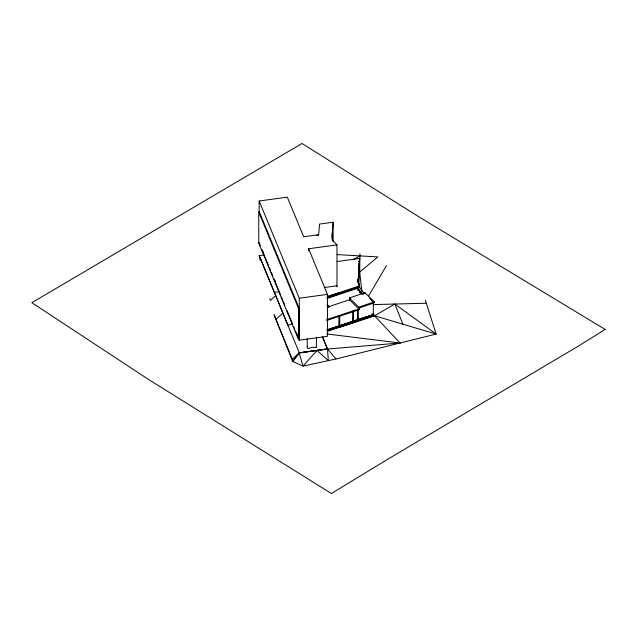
<?xml version="1.0" encoding="UTF-8"?>
<svg xmlns="http://www.w3.org/2000/svg" width="637" height="637" viewBox="0 0 637 637"><rect width="100%" height="100%" fill="white"/><g stroke="black" fill="none" stroke-linecap="round" stroke-linejoin="round"><path stroke-width="0.96" d="M333.127 241.694L333.127 222.202L319.519 224.073L318.683 234.711L303.682 236.773L287.327 197.136L259.155 201.005L259.155 212.71M358.066 279.595L358.113 281.61M358.066 280.503L359.682 258.431L337.132 261.536M359.921 253.94L359.682 272.031L358.703 284.428M333.127 222.202L331.996 236.693A18.043 10.415 0 0 0 333.207 240.937L336.989 244.863L336.989 286.801M359.061 261.441L359.101 260.923L359.061 274.045L359.531 273.982L359.531 261.377L358.591 261.504M359.061 274.045L359.101 273.528M338.876 316.653L338.876 326.486L339.29 326.741L339.736 326.502L339.728 315.618M338.876 326.486L339.736 326.502M358.742 309.885L358.328 309.471L358.312 320.379L357.588 320.475L357.699 320.085M358.328 320.642L357.524 320.753M368.417 296.309L386.476 265.581M425.42 300.425L436.122 334.051L335.962 358.973L302.997 366.116L292.678 361.458L299.279 352.779L327.45 348.909L322.426 336.718M274.101 314.821L292.678 361.458L299.279 352.779L259.211 255.604L287.94 325.3L292.614 323.676M339.72 315.753L339.179 315.92M261.027 260.087L260.358 260.708L259.211 255.676L264.068 254.935M275.686 295.616L270.446 300.417L269.698 298.594M275.94 319.44L282.892 313.078M292.678 361.458L292.319 359.141L299.279 352.779L327.514 348.988L400.116 343.017L373.163 314.407M339.672 326.948L338.924 326.94M373.386 302.886L373.274 314.686L374.556 315.777L436.122 334.051L394.852 304.04L374.556 315.777L338.844 327.633M353.025 259.761L359.897 255.891M327.498 297.519L357.572 287.414L358.098 290.464M327.036 298.506L357.572 288.25L358.098 289.517A63.628 36.739 0 0 0 361.84 293.8L362.039 293.991M349.49 300.68L349.49 297.901L364.953 292.725L374.325 301.89L374.325 302.886L359.594 307.814L359.594 309.606L326.646 320.538M349.49 298.896L350.342 298.61M329.058 306.58L350.374 299.438M374.325 301.89L358.742 307.106L349.49 297.901M326.996 329.902L357.588 319.655M327.458 296.563L359.563 285.862L358.121 280.758M327.529 297.535L359.563 286.857L359.563 285.862M327.147 296.683L338.988 292.725M327.147 297.678L338.988 293.713M327.267 307.169L329.233 306.516L327.187 304.582M326.646 319.591L359.594 308.706M327.115 329.878L373.386 314.519L372.9 313.834M327.115 330.205L356.386 320.491M359.22 319.551L372.438 315.164M327.561 331.049L374.556 315.45L327.561 331.089M358.512 319.344L373.386 314.519M336.185 244.982L336.989 244.863L308.634 248.772L308.634 250.723M336.185 285.925L336.989 285.806L324.376 287.542M258.749 212.073L259.394 211.986L299.119 308.268L299.119 339.266L298.474 339.354L258.749 243.071L258.749 212.073L298.474 308.356L298.474 339.354M258.749 243.071L259.394 242.984M316.78 235.403L318.468 235.172M279.221 291.674L274.364 292.415M259.155 201.005L299.279 298.243L327.45 294.366L327.45 336.312L299.279 340.182L295.488 331.009M298.474 308.356L299.119 308.268M373.226 304.597L426.312 303.236M337.053 254.585L377.9 256.926L359.682 272.031L361.872 291.404M326.845 333.963L400.116 343.017M372.725 313.898L374.556 315.45M357.835 287.43L360.001 290.806A63.764 36.811 0 0 0 361.84 292.956L363.17 294.167M327.307 305.489L328.708 306.763M364.436 293.227L363.401 292.24A41.405 23.903 0 0 1 359.682 287.12L358.894 285.233M369.452 297.965L373.386 301.922L370.726 299.31M361.84 292.956L363.241 294.286M327.147 305.497L329.186 307.416M349.49 299.732L358.742 308.937L358.742 307.106M335.962 358.973L327.514 348.988L322.433 336.734M308.634 248.772L327.45 294.366M262.42 250.317L263.551 253.072M274.523 279.659L275.662 282.414M296.85 333.764L297.989 336.511M259.155 242.944L260.286 245.699M261.799 249.37L268.615 265.884M269.371 267.715L270.51 270.47M271.266 272.302L272.779 275.972M273.918 278.719L280.726 295.234M281.482 297.073L282.621 299.82M283.377 301.659L284.89 305.322M287.168 310.832L292.845 324.591M293.601 326.423L294.732 329.178M274.045 314.845L292.319 359.141M394.852 304.04L402.903 324.193M358.623 284.413L358.456 282.78M358.217 282.549L359.682 258.431M358.113 281.689L358.233 282.661L358.233 281.665M364.953 292.725L364.953 293.713M358.719 283.72L358.719 284.715L358.281 281.912M358.535 283.075L358.535 284.062M358.066 279.444L358.121 281.745M357.468 309.486L357.468 320.3M353.24 311.119L352.986 321.04L352.986 311.206M332.291 232.839L332.291 240.635M316.398 337.236L316.398 346.926M307.225 338.573L307.225 347.292M299.279 298.243L299.279 340.182M316.366 346.751A1.178 0.685 0 0 1 314.885 347.563A4.602 2.659 0 0 0 309.423 348.312A1.178 0.685 0 0 1 307.456 347.969L307.257 347.476A1.178 0.685 0 0 1 307.4 346.958M360.614 293.49A63.628 36.739 0 0 1 360.224 293.068M359.849 292.638A63.628 36.739 0 0 1 359.475 292.208M317.019 350.485L302.997 366.116L299.191 353.002L327.514 348.988L328.31 360.614L317.019 350.485M605.15 329.433L578.507 346.002L386.81 459.795L331.391 493.516L148.421 379.381L31.85 302.702L302.018 143.484L420.181 217.607L605.15 329.433"/></g></svg>
